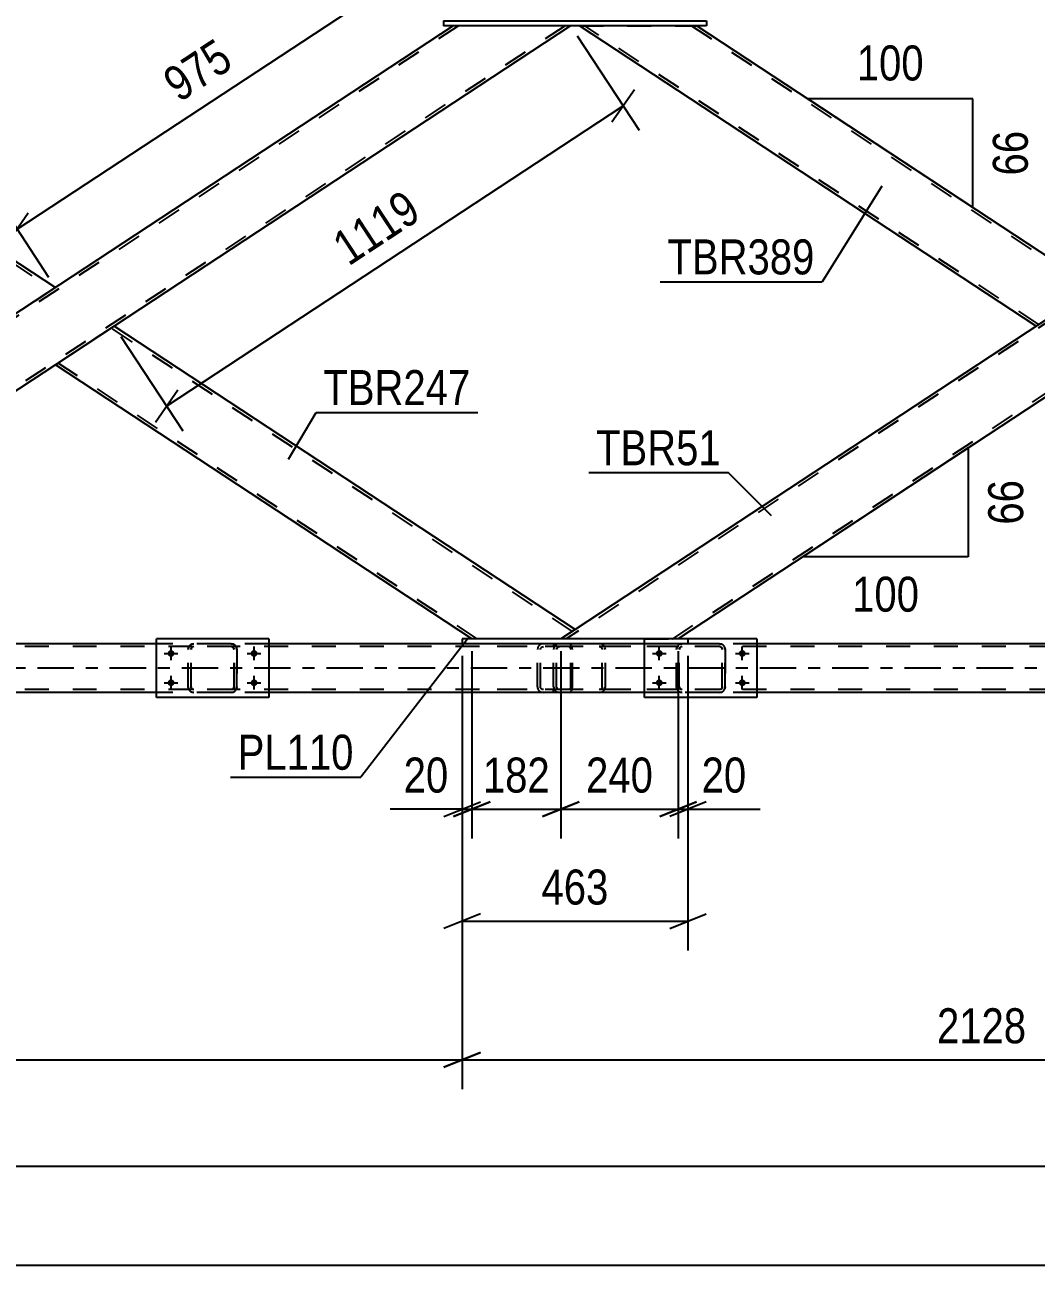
# Model space of a CAD drawing. Header units: millimetres. Extents: x -777 to 412, y -850 to -9.
# Drawn here: x -352.8 to -270, y -169.1 to -67.5 of the extents above; entities that cross this region are included whole.
import ezdxf

# ---------------------------------------------------------------- set-up
doc = ezdxf.new("R2010")
doc.units = ezdxf.units.MM
doc.linetypes.add('DXK_LINE_DOT2', pattern=[3.9198, 1.9599, -1.9599])
doc.linetypes.add('DXK_LINE_DOT3', pattern=[5.9187, 2.979, -0.9799, 0.9799, -0.9799])
doc.styles.add('Arial Narrow', font='ARIALN.TTF', dxfattribs={"height": 0.2})

# ---------------------------------------------------------------- blocks, each defined once
blk = doc.blocks.new('Part-570390744-2651 - 2615')
at = {"color": 2, "linetype": 'Continuous'}
for p, q in [((-270.01, -92.18), (-307.41, -67.58)), ((-297.8, -67.58), (-265.21, -89.02))]:
    blk.add_line(p, q, dxfattribs=at)
at = {"color": 7, "linetype": 'DXK_LINE_DOT2'}
for p, q in [((-307.41, -67.58), (-297.8, -67.58)), ((-269.79, -92.04), (-306.97, -67.58)), ((-298.24, -67.58), (-265.42, -89.17)), ((-265.21, -89.02), (-270.01, -92.18))]:
    blk.add_line(p, q, dxfattribs=at)
blk = doc.blocks.new('Part-570390744-3071 - 2615')
at = {"color": 2, "linetype": 'Continuous'}
for p, q in [((-345.54, -92.18), (-350.34, -95.34)), ((-307.77, -117.02), (-345.54, -92.18)), ((-316.23, -117.78), (-350.34, -95.34)), ((-308.93, -117.78), (-315.86, -117.78)), ((-307.81, -117.04), (-308.93, -117.78)), ((-307.77, -117.02), (-307.81, -117.04))]:
    blk.add_line(p, q, dxfattribs=at)
at = {"color": 7, "linetype": 'DXK_LINE_DOT2'}
for p, q in [((-307.99, -117.17), (-345.76, -92.33)), ((-350.12, -95.2), (-350.11, -95.19)), ((-315.79, -117.78), (-350.12, -95.2)), ((-315.86, -117.78), (-316.23, -117.78)), ((-307.77, -117.02), (-307.77, -117.02))]:
    blk.add_line(p, q, dxfattribs=at)
blk = doc.blocks.new('Part-570390744-2690 - 2615')
at = {"color": 2, "linetype": 'Continuous'}
for p, q in [((-355.14, -92.18), (-392.54, -67.58)), ((-382.93, -67.58), (-350.34, -89.02))]:
    blk.add_line(p, q, dxfattribs=at)
at = {"color": 7, "linetype": 'DXK_LINE_DOT2'}
for p, q in [((-392.54, -67.58), (-382.93, -67.58)), ((-354.93, -92.04), (-392.11, -67.58)), ((-383.37, -67.58), (-350.56, -89.17)), ((-350.34, -89.02), (-355.14, -92.18))]:
    blk.add_line(p, q, dxfattribs=at)
blk = doc.blocks.new('Part-570390744-2713 - 2615')
at = {"color": 2, "linetype": 'Continuous'}
for p, q in [((-317.03, -117.78), (-317.03, -118.18)), ((-315.86, -117.78), (-317.03, -117.78)), ((-308.56, -117.78), (-308.93, -117.78)), ((-302.07, -118.18), (-317.03, -118.18))]:
    blk.add_line(p, q, dxfattribs=at)
at = {"color": 7, "linetype": 'DXK_LINE_DOT2'}
for p, q in [((-308.93, -117.78), (-315.86, -117.78)), ((-298.52, -117.78), (-308.56, -117.78)), ((-298.52, -117.78), (-298.52, -118.18)), ((-298.52, -118.18), (-310.35, -118.18))]:
    blk.add_line(p, q, dxfattribs=at)
blk = doc.blocks.new('Part-570390744-2858 - 2615')
at = {"color": 7, "linetype": 'DXK_LINE_DOT2'}
for p, q in [((-309.5, -118.49), (-309.54, -118.66)), ((-309.54, -121.7), (-309.54, -118.66)), ((-309.5, -118.48), (-309.5, -118.49)), ((-309.28, -118.66), (-309.26, -118.57)), ((-309.28, -121.7), (-309.28, -118.66)), ((-309.26, -118.57), (-309.21, -118.49)), ((-309.03, -118.18), (-309.22, -118.22)), ((-309.21, -118.49), (-309.12, -118.44)), ((-309.12, -118.44), (-309.03, -118.42)), ((-299.28, -118.18), (-309.03, -118.18)), ((-299.28, -118.42), (-309.03, -118.42)), ((-305.6, -118.22), (-305.79, -118.18)), ((-305.79, -118.42), (-305.69, -118.44)), ((-305.69, -118.44), (-305.61, -118.49)), ((-305.61, -118.49), (-305.56, -118.57)), ((-305.56, -118.57), (-305.54, -118.66)), ((-305.54, -121.7), (-305.54, -118.66)), ((-305.32, -118.49), (-305.32, -118.48)), ((-305.28, -118.66), (-305.32, -118.49)), ((-305.28, -121.7), (-305.28, -118.66)), ((-309.54, -121.7), (-309.52, -121.79)), ((-309.52, -121.79), (-309.5, -121.89)), ((-309.26, -121.79), (-309.28, -121.7)), ((-309.21, -121.87), (-309.26, -121.79)), ((-309.12, -121.92), (-309.21, -121.87)), ((-305.61, -121.87), (-305.69, -121.92)), ((-305.56, -121.79), (-305.61, -121.87)), ((-305.54, -121.7), (-305.56, -121.79)), ((-305.32, -121.89), (-305.3, -121.79)), ((-305.3, -121.79), (-305.28, -121.7)), ((-309.22, -122.15), (-309.03, -122.18)), ((-309.03, -121.94), (-309.12, -121.92)), ((-299.28, -121.94), (-309.03, -121.94)), ((-299.28, -122.18), (-309.03, -122.18)), ((-305.69, -121.92), (-305.79, -121.94)), ((-305.79, -122.18), (-305.6, -122.15))]:
    blk.add_line(p, q, dxfattribs=at)
for centre, start, end in [((-309.05, -118.68), 110.7583, 155.68), ((-305.77, -118.68), 24.32, 69.2417), ((-309.05, -121.68), 204.32, 249.2417), ((-305.77, -121.68), 290.7583, 335.68)]:
    blk.add_arc(centre, 0.496, start, end, dxfattribs=at)
blk = doc.blocks.new('Part-570390744-2744 - 2615')
at = {"color": 7, "linetype": 'DXK_LINE_DOT2'}
for p, q in [((-308.26, -118.18), (-315.93, -118.18)), ((-308.26, -118.42), (-315.93, -118.42)), ((-310.82, -118.49), (-310.86, -118.66)), ((-310.86, -121.7), (-310.86, -118.66)), ((-310.82, -118.48), (-310.82, -118.49)), ((-310.6, -118.66), (-310.59, -118.57)), ((-310.6, -121.7), (-310.6, -118.66)), ((-310.59, -118.57), (-310.53, -118.49)), ((-310.35, -118.18), (-310.55, -118.22)), ((-310.53, -118.49), (-310.45, -118.44)), ((-310.45, -118.44), (-310.35, -118.42)), ((-309.54, -118.18), (-309.54, -118.42)), ((-308.16, -118.22), (-308.26, -118.18)), ((-308.26, -118.42), (-308.21, -118.44)), ((-308.21, -118.44), (-308.17, -118.49)), ((-308.17, -118.49), (-308.14, -118.57)), ((-308.07, -118.32), (-308.16, -118.22)), ((-308.14, -118.57), (-308.13, -118.66)), ((-308.13, -121.7), (-308.13, -118.66)), ((-308.01, -118.48), (-308.07, -118.32)), ((-307.99, -118.66), (-308.01, -118.48)), ((-307.99, -121.7), (-307.99, -118.66)), ((-310.86, -121.7), (-310.84, -121.79)), ((-310.84, -121.79), (-310.82, -121.89)), ((-310.59, -121.79), (-310.6, -121.7)), ((-310.53, -121.87), (-310.59, -121.79)), ((-310.45, -121.92), (-310.53, -121.87)), ((-308.17, -121.87), (-308.21, -121.92)), ((-308.14, -121.79), (-308.17, -121.87)), ((-308.13, -121.7), (-308.14, -121.79)), ((-308.01, -121.89), (-307.99, -121.7)), ((-308.26, -121.94), (-315.93, -121.94)), ((-308.26, -122.18), (-315.93, -122.18)), ((-310.55, -122.15), (-310.35, -122.18)), ((-310.35, -121.94), (-310.45, -121.92)), ((-309.54, -122.18), (-309.54, -121.94)), ((-308.21, -121.92), (-308.26, -121.94)), ((-308.26, -122.18), (-308.16, -122.15)), ((-308.16, -122.15), (-308.07, -122.04)), ((-308.07, -122.04), (-308.01, -121.89))]:
    blk.add_line(p, q, dxfattribs=at)
for centre, start, end in [((-310.37, -118.68), 111.1941, 156.1506), ((-310.37, -121.69), 203.8494, 248.8059)]:
    blk.add_arc(centre, 0.492, start, end, dxfattribs=at)
blk = doc.blocks.new('Part-570390744-2886 - 2615')
at = {"color": 7, "linetype": 'DXK_LINE_DOT2'}
for p, q in [((-299.47, -118.66), (-299.43, -118.48)), ((-299.43, -118.48), (-299.47, -118.66)), ((-299.47, -121.7), (-299.47, -118.66)), ((-299.47, -118.66), (-299.47, -118.66)), ((-299.47, -121.7), (-299.47, -118.66)), ((-299.23, -118.66), (-299.21, -118.57)), ((-299.21, -118.57), (-299.23, -118.66)), ((-299.23, -121.7), (-299.23, -118.66)), ((-299.23, -118.66), (-299.23, -118.66)), ((-299.23, -121.7), (-299.23, -118.66)), ((-299.21, -118.57), (-299.16, -118.49)), ((-299.16, -118.49), (-299.21, -118.57)), ((-299.17, -118.22), (-298.99, -118.18)), ((-298.99, -118.18), (-299.17, -118.22)), ((-299.16, -118.49), (-299.08, -118.44)), ((-298.99, -118.42), (-299.08, -118.44)), ((-295.95, -118.18), (-298.99, -118.18)), ((-295.95, -118.42), (-298.99, -118.42)), ((-295.95, -118.18), (-295.76, -118.22)), ((-295.76, -118.22), (-295.95, -118.18)), ((-295.86, -118.44), (-295.95, -118.42)), ((-295.86, -118.44), (-295.78, -118.49)), ((-295.78, -118.49), (-295.86, -118.44)), ((-295.78, -118.49), (-295.73, -118.57)), ((-295.73, -118.57), (-295.78, -118.49)), ((-295.73, -118.57), (-295.71, -118.66)), ((-295.71, -118.66), (-295.73, -118.57)), ((-295.71, -121.7), (-295.71, -118.66)), ((-295.71, -118.66), (-295.71, -118.66)), ((-295.71, -121.7), (-295.71, -118.66)), ((-295.5, -118.48), (-295.47, -118.66)), ((-295.47, -118.66), (-295.5, -118.48)), ((-295.47, -121.7), (-295.47, -118.66)), ((-295.47, -118.66), (-295.47, -118.66)), ((-295.47, -118.66), (-295.47, -121.7)), ((-299.47, -121.7), (-299.47, -121.7)), ((-299.43, -121.89), (-299.47, -121.7)), ((-299.47, -121.7), (-299.43, -121.89)), ((-299.23, -121.7), (-299.23, -121.7)), ((-299.21, -121.79), (-299.23, -121.7)), ((-299.23, -121.7), (-299.21, -121.79)), ((-299.16, -121.87), (-299.21, -121.79)), ((-299.21, -121.79), (-299.16, -121.87)), ((-299.08, -121.92), (-299.16, -121.87)), ((-299.16, -121.87), (-299.08, -121.92)), ((-295.78, -121.87), (-295.86, -121.92)), ((-295.73, -121.79), (-295.78, -121.87)), ((-295.78, -121.87), (-295.73, -121.79)), ((-295.71, -121.7), (-295.73, -121.79)), ((-295.73, -121.79), (-295.71, -121.7)), ((-295.71, -121.7), (-295.71, -121.7)), ((-295.47, -121.7), (-295.5, -121.89)), ((-295.5, -121.89), (-295.47, -121.7)), ((-295.47, -121.7), (-295.47, -121.7)), ((-298.99, -122.18), (-299.17, -122.15)), ((-299.17, -122.15), (-298.99, -122.18)), ((-298.99, -121.94), (-299.08, -121.92)), ((-295.95, -121.94), (-298.99, -121.94)), ((-295.95, -122.18), (-298.99, -122.18)), ((-295.86, -121.92), (-295.95, -121.94)), ((-295.76, -122.15), (-295.95, -122.18)), ((-295.95, -122.18), (-295.76, -122.15))]:
    blk.add_line(p, q, dxfattribs=at)
at = {"color": 7, "linetype": 'DXK_LINE_DOT3'}
blk.add_line((-297.47, -120.18), (-297.47, -120.18), dxfattribs=at)
at = {"color": 7, "linetype": 'DXK_LINE_DOT2'}
for centre, start, end in [((-298.99, -118.66), 112.5, 157.5), ((-298.99, -118.66), 112.5, 157.5), ((-295.95, -118.66), 22.5, 67.5), ((-295.95, -118.66), 22.5, 67.5), ((-298.99, -121.7), 202.5, 247.5), ((-298.99, -121.7), 202.5, 247.5), ((-295.95, -121.7), 292.5, 337.5), ((-295.95, -121.7), 292.5, 337.5)]:
    blk.add_arc(centre, 0.48, start, end, dxfattribs=at)
blk = doc.blocks.new('Part-570390744-2770 - 2615')
at = {"color": 2, "linetype": 'Continuous'}
for p, q in [((-318.55, -67.18), (-318.55, -67.58)), ((-318.55, -67.18), (-297, -67.18)), ((-317.37, -67.58), (-318.55, -67.58)), ((-297, -67.58), (-308.51, -67.58)), ((-297, -67.18), (-297, -67.58))]:
    blk.add_line(p, q, dxfattribs=at)
at = {"color": 7, "linetype": 'DXK_LINE_DOT2'}
blk.add_line((-308.51, -67.58), (-317.37, -67.58), dxfattribs=at)
blk = doc.blocks.new('Part-570390744-2887 - 2615')
at = {"color": 2, "linetype": 'Continuous'}
for p, q in [((-292.87, -117.78), (-302.07, -117.78)), ((-302.07, -122.58), (-302.07, -117.78)), ((-292.87, -117.78), (-292.87, -122.58)), ((-292.87, -122.58), (-302.07, -122.58))]:
    blk.add_line(p, q, dxfattribs=at)
blk = doc.blocks.new('Part-570390744-2890 - 2615')
at = {"color": 7, "linetype": 'DXK_LINE_DOT2'}
for p, q in [((-339.47, -118.66), (-339.43, -118.48)), ((-339.43, -118.48), (-339.47, -118.66)), ((-339.47, -121.7), (-339.47, -118.66)), ((-339.47, -118.66), (-339.47, -118.66)), ((-339.47, -121.7), (-339.47, -118.66)), ((-339.23, -118.66), (-339.21, -118.57)), ((-339.21, -118.57), (-339.23, -118.66)), ((-339.23, -121.7), (-339.23, -118.66)), ((-339.23, -118.66), (-339.23, -118.66)), ((-339.23, -121.7), (-339.23, -118.66)), ((-339.21, -118.57), (-339.16, -118.49)), ((-339.16, -118.49), (-339.21, -118.57)), ((-339.17, -118.22), (-338.99, -118.18)), ((-338.99, -118.18), (-339.17, -118.22)), ((-339.16, -118.49), (-339.08, -118.44)), ((-338.99, -118.42), (-339.08, -118.44)), ((-335.95, -118.18), (-338.99, -118.18)), ((-335.95, -118.42), (-338.99, -118.42)), ((-335.95, -118.18), (-335.76, -118.22)), ((-335.76, -118.22), (-335.95, -118.18)), ((-335.86, -118.44), (-335.95, -118.42)), ((-335.86, -118.44), (-335.78, -118.49)), ((-335.78, -118.49), (-335.86, -118.44)), ((-335.78, -118.49), (-335.73, -118.57)), ((-335.73, -118.57), (-335.78, -118.49)), ((-335.73, -118.57), (-335.71, -118.66)), ((-335.71, -118.66), (-335.73, -118.57)), ((-335.71, -121.7), (-335.71, -118.66)), ((-335.71, -118.66), (-335.71, -118.66)), ((-335.71, -121.7), (-335.71, -118.66)), ((-335.5, -118.48), (-335.47, -118.66)), ((-335.47, -118.66), (-335.5, -118.48)), ((-335.47, -121.7), (-335.47, -118.66)), ((-335.47, -118.66), (-335.47, -118.66)), ((-335.47, -118.66), (-335.47, -121.7)), ((-339.47, -121.7), (-339.47, -121.7)), ((-339.43, -121.89), (-339.47, -121.7)), ((-339.47, -121.7), (-339.43, -121.89)), ((-339.23, -121.7), (-339.23, -121.7)), ((-339.21, -121.79), (-339.23, -121.7)), ((-339.23, -121.7), (-339.21, -121.79)), ((-339.16, -121.87), (-339.21, -121.79)), ((-339.21, -121.79), (-339.16, -121.87)), ((-339.08, -121.92), (-339.16, -121.87)), ((-339.16, -121.87), (-339.08, -121.92)), ((-335.78, -121.87), (-335.86, -121.92)), ((-335.73, -121.79), (-335.78, -121.87)), ((-335.78, -121.87), (-335.73, -121.79)), ((-335.71, -121.7), (-335.73, -121.79)), ((-335.73, -121.79), (-335.71, -121.7)), ((-335.71, -121.7), (-335.71, -121.7)), ((-335.47, -121.7), (-335.5, -121.89)), ((-335.5, -121.89), (-335.47, -121.7)), ((-335.47, -121.7), (-335.47, -121.7)), ((-338.99, -122.18), (-339.17, -122.15)), ((-339.17, -122.15), (-338.99, -122.18)), ((-338.99, -121.94), (-339.08, -121.92)), ((-335.95, -121.94), (-338.99, -121.94)), ((-335.95, -122.18), (-338.99, -122.18)), ((-335.86, -121.92), (-335.95, -121.94)), ((-335.76, -122.15), (-335.95, -122.18)), ((-335.95, -122.18), (-335.76, -122.15))]:
    blk.add_line(p, q, dxfattribs=at)
at = {"color": 7, "linetype": 'DXK_LINE_DOT3'}
blk.add_line((-337.47, -120.18), (-337.47, -120.18), dxfattribs=at)
at = {"color": 7, "linetype": 'DXK_LINE_DOT2'}
for centre, start, end in [((-338.99, -118.66), 112.5, 157.5), ((-338.99, -118.66), 112.5, 157.5), ((-335.95, -118.66), 22.5, 67.5), ((-335.95, -118.66), 22.5, 67.5), ((-338.99, -121.7), 202.5, 247.5), ((-338.99, -121.7), 202.5, 247.5), ((-335.95, -121.7), 292.5, 337.5), ((-335.95, -121.7), 292.5, 337.5)]:
    blk.add_arc(centre, 0.48, start, end, dxfattribs=at)
blk = doc.blocks.new('Part-570390744-2894 - 2615')
at = {"color": 2, "linetype": 'Continuous'}
for p, q in [((-332.87, -117.78), (-342.07, -117.78)), ((-342.07, -122.58), (-342.07, -117.78)), ((-332.87, -117.78), (-332.87, -122.58)), ((-332.87, -122.58), (-342.07, -122.58))]:
    blk.add_line(p, q, dxfattribs=at)
blk = doc.blocks.new('Part-570390744-3141 - 2615')
at = {"color": 7, "linetype": 'DXK_LINE_DOT2'}
for p, q in [((-64.74, -118.42), (-670.07, -118.42)), ((-332.87, -118.18), (-342.07, -118.18)), ((-292.87, -118.18), (-317.03, -118.18)), ((-64.74, -121.94), (-670.07, -121.94)), ((-332.87, -122.18), (-342.07, -122.18)), ((-292.87, -122.18), (-302.07, -122.18))]:
    blk.add_line(p, q, dxfattribs=at)
at = {"color": 2, "linetype": 'Continuous'}
for p, q in [((-342.07, -118.18), (-372.87, -118.18)), ((-317.03, -118.18), (-332.87, -118.18)), ((-262.07, -118.18), (-292.87, -118.18)), ((-342.07, -122.18), (-372.87, -122.18)), ((-302.07, -122.18), (-332.87, -122.18)), ((-262.07, -122.18), (-292.87, -122.18))]:
    blk.add_line(p, q, dxfattribs=at)
at = {"color": 7, "linetype": 'DXK_LINE_DOT3'}
blk.add_line((-64.74, -120.18), (-670.07, -120.18), dxfattribs=at)
blk = doc.blocks.new('Bolt-570390744-2969 - 2615')
at = {"linetype": 'Continuous'}
for points in [[(-340.87, -118.7, -1), (-340.87, -119.26, -1)], [(-334.07, -118.7, -1), (-334.07, -119.26, -1)], [(-340.87, -121.1, -1), (-340.87, -121.66, -1)], [(-334.07, -121.1, -1), (-334.07, -121.66, -1)]]:
    blk.add_hatch(color=1, dxfattribs=at).paths.add_polyline_path(points)
at = {"color": 1, "linetype": 'Continuous'}
for p, q in [((-340.87, -119.54), (-340.87, -118.42)), ((-334.07, -119.54), (-334.07, -118.42)), ((-341.43, -118.98), (-340.31, -118.98)), ((-334.63, -118.98), (-333.51, -118.98)), ((-340.87, -121.94), (-340.87, -120.82)), ((-334.07, -121.94), (-334.07, -120.82)), ((-341.43, -121.38), (-340.31, -121.38)), ((-334.63, -121.38), (-333.51, -121.38))]:
    blk.add_line(p, q, dxfattribs=at)
blk = doc.blocks.new('Bolt-570390744-2984 - 2615')
at = {"linetype": 'Continuous'}
for points in [[(-300.87, -118.7, -1), (-300.87, -119.26, -1)], [(-294.07, -118.7, -1), (-294.07, -119.26, -1)], [(-300.87, -121.1, -1), (-300.87, -121.66, -1)], [(-294.07, -121.1, -1), (-294.07, -121.66, -1)]]:
    blk.add_hatch(color=1, dxfattribs=at).paths.add_polyline_path(points)
at = {"color": 1, "linetype": 'Continuous'}
for p, q in [((-300.87, -119.54), (-300.87, -118.42)), ((-294.07, -119.54), (-294.07, -118.42)), ((-301.43, -118.98), (-300.31, -118.98)), ((-294.63, -118.98), (-293.51, -118.98)), ((-300.87, -121.94), (-300.87, -120.82)), ((-294.07, -121.94), (-294.07, -120.82)), ((-301.43, -121.38), (-300.31, -121.38)), ((-294.63, -121.38), (-293.51, -121.38))]:
    blk.add_line(p, q, dxfattribs=at)
blk = doc.blocks.new('Part-570390744-3030 - 2615')
at = {"color": 7, "linetype": 'DXK_LINE_DOT2'}
for p, q in [((-232.18, -67.58), (-308.49, -117.78)), ((-299.76, -117.78), (-223.44, -67.58)), ((-307.77, -117.02), (-308.93, -117.78)), ((-308.56, -117.78), (-308.93, -117.78)), ((-302.07, -117.78), (-299.76, -117.78)), ((-299.32, -117.78), (-300.19, -117.78)), ((-299.79, -117.78), (-299.76, -117.78))]:
    blk.add_line(p, q, dxfattribs=at)
at = {"color": 2, "linetype": 'Continuous'}
for p, q in [((-232.61, -67.58), (-307.77, -117.02)), ((-265.21, -95.34), (-299.32, -117.78)), ((-302.07, -117.78), (-308.56, -117.78))]:
    blk.add_line(p, q, dxfattribs=at)
blk = doc.blocks.new('Part-570390744-3061 - 2615')
at = {"color": 7, "linetype": 'DXK_LINE_DOT2'}
for p, q in [((-317.31, -67.58), (-393.63, -117.78)), ((-308.58, -67.58), (-384.89, -117.78)), ((-317.37, -67.58), (-317.75, -67.58)), ((-308.61, -67.58), (-308.58, -67.58)), ((-308.14, -67.58), (-308.58, -67.58)), ((-345.54, -92.18), (-350.34, -95.34))]:
    blk.add_line(p, q, dxfattribs=at)
at = {"color": 2, "linetype": 'Continuous'}
for p, q in [((-317.75, -67.58), (-392.91, -117.02)), ((-308.14, -67.58), (-345.54, -92.18)), ((-308.51, -67.58), (-317.37, -67.58)), ((-350.34, -95.34), (-384.45, -117.78))]:
    blk.add_line(p, q, dxfattribs=at)
blk = doc.blocks.new('StraightDimension-570390744-3904 - 2615')
at = {"color": 7, "linetype": 'Continuous'}
for p, q in [((-316.23, -118.78), (-316.23, -134.12)), ((-308.93, -118.78), (-308.93, -134.12)), ((-317.73, -132.32), (-314.73, -131.12)), ((-316.23, -131.72), (-308.93, -131.72)), ((-307.43, -131.12), (-310.43, -132.32))]:
    blk.add_line(p, q, dxfattribs=at)
at = {"color": 0}
blk.add_wipeout([(-309.24, -130.97), (-309.24, -126.77), (-315.92, -126.77), (-315.92, -130.97)], dxfattribs=at)
at = {"color": 3, "style": 'Arial Narrow'}
blk.add_text('182', height=2.863, dxfattribs=at).set_placement((-315.32, -130.37))
blk = doc.blocks.new('StraightDimension-570390744-3912 - 2615')
at = {"color": 7, "linetype": 'Continuous'}
for p, q in [((-316.23, -118.78), (-316.23, -134.12)), ((-317.03, -119.18), (-317.03, -134.12)), ((-317.03, -131.72), (-322.93, -131.72)), ((-317.03, -131.72), (-322.93, -131.72)), ((-318.53, -132.32), (-315.53, -131.12)), ((-314.73, -131.12), (-317.73, -132.32)), ((-317.03, -131.72), (-316.23, -131.72))]:
    blk.add_line(p, q, dxfattribs=at)
at = {"color": 0}
blk.add_wipeout([(-317.55, -130.97), (-317.55, -126.77), (-322.41, -126.77), (-322.41, -130.97)], dxfattribs=at)
at = {"color": 3, "style": 'Arial Narrow'}
blk.add_text('20', height=2.863, dxfattribs=at).set_placement((-321.81, -130.37))
blk = doc.blocks.new('StraightDimension-570390744-4263 - 2615')
at = {"color": 7, "linetype": 'Continuous'}
for p, q in [((-317.03, -119.18), (-317.03, -154.65)), ((-402.16, -152.25), (-317.03, -152.25)), ((-318.53, -152.85), (-315.53, -151.65))]:
    blk.add_line(p, q, dxfattribs=at)
blk = doc.blocks.new('StraightDimension-570390744-4302 - 2615')
at = {"color": 7, "linetype": 'Continuous'}
blk.add_line((-710.13, -169.07), (-64.1, -169.07), dxfattribs=at)
blk = doc.blocks.new('StraightDimension-570390744-3921 - 2615')
at = {"color": 7, "linetype": 'Continuous'}
for p, q in [((-317.03, -119.18), (-317.03, -143.29)), ((-298.52, -119.18), (-298.52, -143.29)), ((-315.53, -140.29), (-318.53, -141.49)), ((-317.03, -140.89), (-298.52, -140.89)), ((-300.02, -141.49), (-297.02, -140.29))]:
    blk.add_line(p, q, dxfattribs=at)
at = {"color": 0}
blk.add_wipeout([(-304.43, -140.14), (-304.43, -135.94), (-311.12, -135.94), (-311.12, -140.14)], dxfattribs=at)
at = {"color": 3, "style": 'Arial Narrow'}
blk.add_text('463', height=2.863, dxfattribs=at).set_placement((-310.52, -139.54))
blk = doc.blocks.new('StraightDimension-570390744-3822 - 2615')
at = {"color": 7, "linetype": 'Continuous'}
for p, q in [((-307.59, -68.42), (-302.51, -76.14)), ((-304.75, -75.46), (-302.91, -72.81)), ((-341.23, -98.73), (-303.83, -74.13)), ((-344.99, -93.02), (-339.91, -100.74)), ((-340.3, -97.41), (-342.15, -100.06))]:
    blk.add_line(p, q, dxfattribs=at)
at = {"color": 0}
blk.add_wipeout([(-319.39, -83.47), (-321.69, -79.96), (-328.81, -84.64), (-326.5, -88.14)], dxfattribs=at)
at = {"color": 3, "style": 'Arial Narrow'}
blk.add_text('1119', height=2.863, rotation=33.3347, dxfattribs=at).set_placement((-326.33, -87.31))
blk = doc.blocks.new('StraightDimension-570390744-3840 - 2615')
at = {"color": 7, "linetype": 'Continuous'}
for p, q in [((-318.3, -66.75), (-322.45, -60.43)), ((-321.81, -64.14), (-319.96, -61.49)), ((-353.48, -84.25), (-320.88, -62.81)), ((-350.89, -88.19), (-355.04, -81.87)), ((-352.56, -82.93), (-354.4, -85.58))]:
    blk.add_line(p, q, dxfattribs=at)
at = {"color": 0}
blk.add_wipeout([(-334.8, -71.07), (-337.11, -67.56), (-342.69, -71.23), (-340.39, -74.74)], dxfattribs=at)
at = {"color": 3, "style": 'Arial Narrow'}
blk.add_text('975', height=2.863, rotation=33.3347, dxfattribs=at).set_placement((-340.21, -73.91))
blk = doc.blocks.new('StraightDimension-570390744-3888 - 2615')
at = {"color": 7, "linetype": 'Continuous'}
for p, q in [((-299.32, -118.78), (-299.32, -134.12)), ((-298.52, -119.18), (-298.52, -134.12)), ((-300.82, -132.32), (-297.82, -131.12)), ((-297.02, -131.12), (-300.02, -132.32)), ((-299.32, -131.72), (-298.52, -131.72)), ((-298.52, -131.72), (-292.61, -131.72)), ((-298.52, -131.72), (-292.61, -131.72))]:
    blk.add_line(p, q, dxfattribs=at)
at = {"color": 0}
blk.add_wipeout([(-293.14, -130.97), (-293.14, -126.77), (-298, -126.77), (-298, -130.97)], dxfattribs=at)
at = {"color": 3, "style": 'Arial Narrow'}
blk.add_text('20', height=2.863, dxfattribs=at).set_placement((-297.4, -130.37))
blk = doc.blocks.new('StraightDimension-570390744-3896 - 2615')
at = {"color": 7, "linetype": 'Continuous'}
for p, q in [((-308.93, -118.78), (-308.93, -134.12)), ((-299.32, -118.78), (-299.32, -134.12)), ((-310.43, -132.32), (-307.43, -131.12)), ((-308.93, -131.72), (-299.32, -131.72)), ((-297.82, -131.12), (-300.82, -132.32))]:
    blk.add_line(p, q, dxfattribs=at)
at = {"color": 0}
blk.add_wipeout([(-300.78, -130.97), (-300.78, -126.77), (-307.47, -126.77), (-307.47, -130.97)], dxfattribs=at)
at = {"color": 3, "style": 'Arial Narrow'}
blk.add_text('240', height=2.863, dxfattribs=at).set_placement((-306.87, -130.37))
blk = doc.blocks.new('StraightDimension-570390744-4273 - 2615')
at = {"color": 7, "linetype": 'Continuous'}
for p, q in [((-317.03, -119.18), (-317.03, -154.65)), ((-315.53, -151.65), (-318.53, -152.85)), ((-317.03, -152.25), (-231.89, -152.25))]:
    blk.add_line(p, q, dxfattribs=at)
at = {"color": 0}
blk.add_wipeout([(-270.2, -151.5), (-270.2, -147.3), (-278.72, -147.3), (-278.72, -151.5)], dxfattribs=at)
at = {"color": 3, "style": 'Arial Narrow'}
blk.add_text('2128', height=2.863, dxfattribs=at).set_placement((-278.12, -150.9))
blk = doc.blocks.new('StraightDimension-570390744-4356 - 2615')
at = {"color": 7, "linetype": 'Continuous'}
blk.add_line((-709.49, -160.97), (-64.74, -160.97), dxfattribs=at)
blk = doc.blocks.new('AngleDimension-570390744-58857 - 2615')
at = {"color": 7, "linetype": 'Continuous'}
for p, q in [((-275.56, -102.15), (-289.1, -111.06)), ((-275.56, -102.15), (-275.56, -111.06)), ((-282.47, -106.7), (-289.1, -111.06)), ((-275.56, -111.06), (-289.1, -111.06))]:
    blk.add_line(p, q, dxfattribs=at)
at = {"color": 0}
for points in [[(-270.46, -104.18), (-274.66, -104.18), (-274.66, -109.03), (-270.46, -109.03)], [(-278.99, -116.16), (-278.99, -111.96), (-285.67, -111.96), (-285.67, -116.16)]]:
    blk.add_wipeout(points, dxfattribs=at)
at = {"color": 3, "style": 'Arial Narrow'}
blk.add_text('66', height=2.863, rotation=90.0002, dxfattribs=at).set_placement((-271.06, -108.43))
blk.add_text('100', height=2.863, dxfattribs=at).set_placement((-285.07, -115.56))
blk = doc.blocks.new('AngleDimension-570390744-58859 - 2615')
at = {"color": 7, "linetype": 'Continuous'}
for p, q in [((-286.04, -75.32), (-288.71, -73.56)), ((-275.18, -73.56), (-288.71, -73.56)), ((-275.18, -82.46), (-288.71, -73.56)), ((-275.18, -82.46), (-275.18, -73.56))]:
    blk.add_line(p, q, dxfattribs=at)
at = {"color": 0}
for points in [[(-278.6, -72.66), (-278.6, -68.46), (-285.29, -68.46), (-285.29, -72.66)], [(-270.08, -75.58), (-274.28, -75.58), (-274.28, -80.44), (-270.08, -80.44)]]:
    blk.add_wipeout(points, dxfattribs=at)
at = {"color": 3, "style": 'Arial Narrow'}
blk.add_text('100', height=2.863, dxfattribs=at).set_placement((-284.69, -72.06))
blk.add_text('66', height=2.863, rotation=90.0002, dxfattribs=at).set_placement((-270.68, -79.84))
blk = doc.blocks.new('Mark-570390744-2647 - 2615')
at = {"color": 30, "linetype": 'Continuous'}
for p in [(-282.65, -80.71), (-300.8, -88.54)]:
    blk.add_line(p, (-287.54, -88.54), dxfattribs=at)
at = {"color": 0}
blk.add_wipeout([(-288.14, -87.94), (-288.14, -84.94), (-300.2, -84.94), (-300.2, -87.94)], dxfattribs=at)
blk.add_wipeout([(-288.14, -87.94), (-288.14, -84.94), (-300.2, -84.94), (-300.2, -87.94)], dxfattribs=at)
at = {"color": 3, "style": 'Arial Narrow'}
blk.add_text('TBR389', height=2.863, dxfattribs=at).set_placement((-300.2, -87.94))
blk = doc.blocks.new('Mark-570390744-2709 - 2615')
at = {"color": 30, "linetype": 'Continuous'}
for p in [(-316.6, -117.84), (-336.01, -129.1)]:
    blk.add_line(p, (-325.31, -129.1), dxfattribs=at)
at = {"color": 0}
blk.add_wipeout([(-325.91, -128.5), (-325.91, -125.5), (-335.41, -125.5), (-335.41, -128.5)], dxfattribs=at)
blk.add_wipeout([(-325.91, -128.5), (-325.91, -125.5), (-335.41, -125.5), (-335.41, -128.5)], dxfattribs=at)
at = {"color": 3, "style": 'Arial Narrow'}
blk.add_text('PL110', height=2.863, dxfattribs=at).set_placement((-335.41, -128.5))
blk = doc.blocks.new('Mark-570390744-3026 - 2615')
at = {"color": 30, "linetype": 'Continuous'}
for p in [(-306.65, -104.17), (-291.69, -107.71)]:
    blk.add_line(p, (-295.23, -104.17), dxfattribs=at)
at = {"color": 0}
blk.add_wipeout([(-295.83, -103.57), (-295.83, -100.57), (-306.05, -100.57), (-306.05, -103.57)], dxfattribs=at)
blk.add_wipeout([(-295.83, -103.57), (-295.83, -100.57), (-306.05, -100.57), (-306.05, -103.57)], dxfattribs=at)
at = {"color": 3, "style": 'Arial Narrow'}
blk.add_text('TBR51', height=2.863, dxfattribs=at).set_placement((-306.05, -103.57))
blk = doc.blocks.new('Mark-570390744-3067 - 2615')
at = {"color": 30, "linetype": 'Continuous'}
for p, q in [((-331.26, -103.07), (-328.99, -99.24)), ((-328.99, -99.24), (-315.74, -99.24))]:
    blk.add_line(p, q, dxfattribs=at)
at = {"color": 0}
blk.add_wipeout([(-316.34, -98.64), (-316.34, -95.64), (-328.39, -95.64), (-328.39, -98.64)], dxfattribs=at)
blk.add_wipeout([(-316.34, -98.64), (-316.34, -95.64), (-328.39, -95.64), (-328.39, -98.64)], dxfattribs=at)
at = {"color": 3, "style": 'Arial Narrow'}
blk.add_text('TBR247', height=2.863, dxfattribs=at).set_placement((-328.39, -98.64))

msp = doc.modelspace()

# ---------------------------------------------------------------- block references
for name in ['Part-570390744-3061 - 2615', 'Part-570390744-2690 - 2615', 'Part-570390744-2770 - 2615', 'Part-570390744-3030 - 2615', 'Part-570390744-2651 - 2615', 'Part-570390744-3071 - 2615', 'Part-570390744-2894 - 2615', 'Part-570390744-2713 - 2615', 'Part-570390744-2887 - 2615', 'Part-570390744-3141 - 2615', 'Bolt-570390744-2969 - 2615', 'Part-570390744-2890 - 2615', 'Part-570390744-2744 - 2615', 'Part-570390744-2858 - 2615', 'Bolt-570390744-2984 - 2615', 'Part-570390744-2886 - 2615']:
    msp.add_blockref(name, (0, 0))

# ---------------------------------------------------------------- next in the draw order: block references
for name in ['StraightDimension-570390744-3822 - 2615', 'AngleDimension-570390744-58859 - 2615', 'AngleDimension-570390744-58857 - 2615', 'StraightDimension-570390744-3904 - 2615']:
    msp.add_blockref(name, (0, 0))

# ---------------------------------------------------------------- next in the draw order: block references
for name in ['StraightDimension-570390744-3840 - 2615', 'Mark-570390744-2647 - 2615', 'Mark-570390744-3067 - 2615', 'Mark-570390744-3026 - 2615', 'StraightDimension-570390744-3912 - 2615']:
    msp.add_blockref(name, (0, 0))

# ---------------------------------------------------------------- next in the draw order: block references
msp.add_blockref('StraightDimension-570390744-4263 - 2615', (0, 0))

# ---------------------------------------------------------------- next in the draw order: block references
msp.add_blockref('StraightDimension-570390744-4302 - 2615', (0, 0))

# ---------------------------------------------------------------- next in the draw order: block references
msp.add_blockref('StraightDimension-570390744-3921 - 2615', (0, 0))

# ---------------------------------------------------------------- next in the draw order: block references
msp.add_blockref('StraightDimension-570390744-3888 - 2615', (0, 0))

# ---------------------------------------------------------------- next in the draw order: block references
msp.add_blockref('StraightDimension-570390744-3896 - 2615', (0, 0))

# ---------------------------------------------------------------- next in the draw order: block references
msp.add_blockref('StraightDimension-570390744-4273 - 2615', (0, 0))

# ---------------------------------------------------------------- next in the draw order: block references
msp.add_blockref('StraightDimension-570390744-4356 - 2615', (0, 0))

# ---------------------------------------------------------------- next in the draw order: block references
msp.add_blockref('Mark-570390744-2709 - 2615', (0, 0))

doc.saveas('drawing.dxf')
